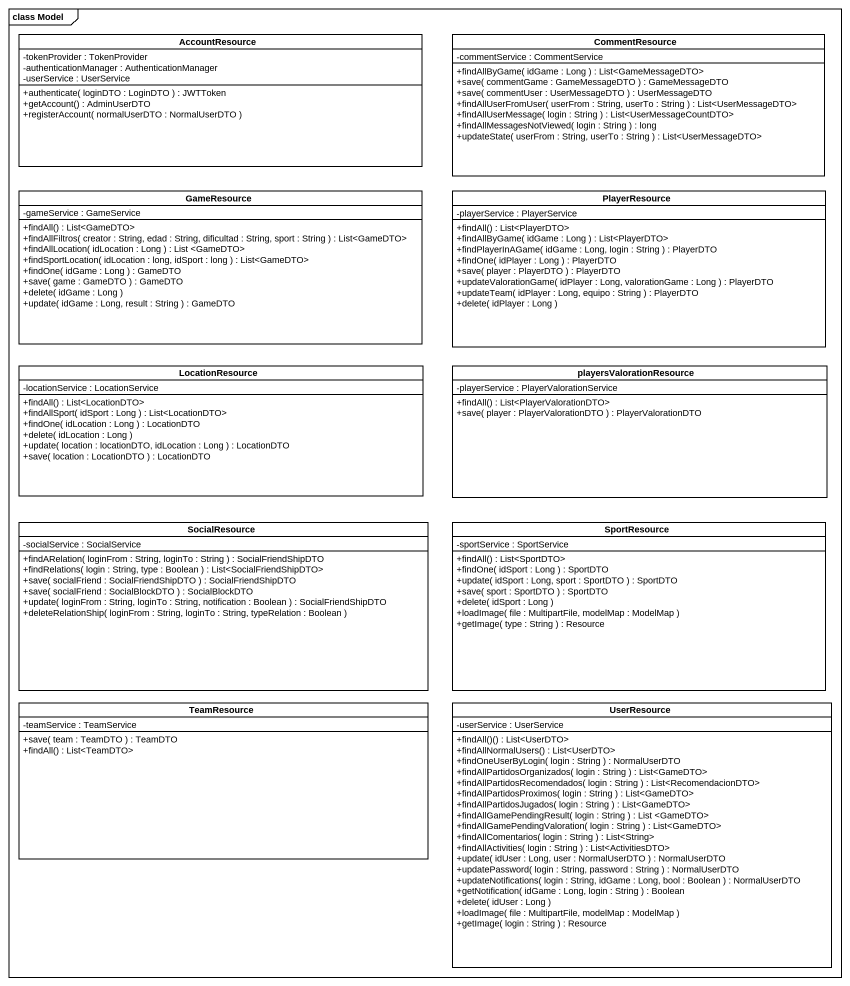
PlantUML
@startuml
mainframe class Model
hide circle
hide empty members
skinparam classAttributeIconSize 0
class AccountResource {
  -tokenProvider : TokenProvider
  -authenticationManager : AuthenticationManager
  -userService : UserService
  +authenticate( loginDTO : LoginDTO ) : JWTToken
  +getAccount() : AdminUserDTO
  +registerAccount( normalUserDTO : NormalUserDTO )
}
class CommentResource {
  -commentService : CommentService
  +findAllByGame( idGame : Long ) : List<GameMessageDTO>
  +save( commentGame : GameMessageDTO ) : GameMessageDTO
  +save( commentUser : UserMessageDTO ) : UserMessageDTO
  +findAllUserFromUser( userFrom : String, userTo : String ) : List<UserMessageDTO>
  +findAllUserMessage( login : String ) : List<UserMessageCountDTO>
  +findAllMessagesNotViewed( login : String ) : long
  +updateState( userFrom : String, userTo : String ) : List<UserMessageDTO>
}
class GameResource {
  -gameService : GameService
  +findAll() : List<GameDTO>
  +findAllFiltros( creator : String, edad : String, dificultad : String, sport : String ) : List<GameDTO>
  +findAllLocation( idLocation : Long ) : List <GameDTO>
  +findSportLocation( idLocation : long, idSport : long ) : List<GameDTO>
  +findOne( idGame : Long ) : GameDTO
  +save( game : GameDTO ) : GameDTO
  +delete( idGame : Long )
  +update( idGame : Long, result : String ) : GameDTO
}
class PlayerResource {
  -playerService : PlayerService
  +findAll() : List<PlayerDTO>
  +findAllByGame( idGame : Long ) : List<PlayerDTO>
  +findPlayerInAGame( idGame : Long, login : String ) : PlayerDTO
  +findOne( idPlayer : Long ) : PlayerDTO
  +save( player : PlayerDTO ) : PlayerDTO
  +updateValorationGame( idPlayer : Long, valorationGame : Long ) : PlayerDTO
  +updateTeam( idPlayer : Long, equipo : String ) : PlayerDTO
  +delete( idPlayer : Long )
}
class LocationResource {
  -locationService : LocationService
  +findAll() : List<LocationDTO>
  +findAllSport( idSport : Long ) : List<LocationDTO>
  +findOne( idLocation : Long ) : LocationDTO
  +delete( idLocation : Long )
  +update( location : locationDTO, idLocation : Long ) : LocationDTO
  +save( location : LocationDTO ) : LocationDTO
}
class playersValorationResource {
  -playerService : PlayerValorationService
  +findAll() : List<PlayerValorationDTO>
  +save( player : PlayerValorationDTO ) : PlayerValorationDTO
}
class SocialResource {
  -socialService : SocialService
  +findARelation( loginFrom : String, loginTo : String ) : SocialFriendShipDTO
  +findRelations( login : String, type : Boolean ) : List<SocialFriendShipDTO>
  +save( socialFriend : SocialFriendShipDTO ) : SocialFriendShipDTO
  +save( socialFriend : SocialBlockDTO ) : SocialBlockDTO
  +update( loginFrom : String, loginTo : String, notification : Boolean ) : SocialFriendShipDTO
  +deleteRelationShip( loginFrom : String, loginTo : String, typeRelation : Boolean )
}
class SportResource {
  -sportService : SportService
  +findAll() : List<SportDTO>
  +findOne( idSport : Long ) : SportDTO
  +update( idSport : Long, sport : SportDTO ) : SportDTO
  +save( sport : SportDTO ) : SportDTO
  +delete( idSport : Long )
  +loadImage( file : MultipartFile, modelMap : ModelMap )
  +getImage( type : String ) : Resource
}
class TeamResource {
  -teamService : TeamService
  +save( team : TeamDTO ) : TeamDTO
  +findAll() : List<TeamDTO>
}
class UserResource {
  -userService : UserService
  +findAll()() : List<UserDTO>
  +findAllNormalUsers() : List<UserDTO>
  +findOneUserByLogin( login : String ) : NormalUserDTO
  +findAllPartidosOrganizados( login : String ) : List<GameDTO>
  +findAllPartidosRecomendados( login : String ) : List<RecomendacionDTO>
  +findAllPartidosProximos( login : String ) : List<GameDTO>
  +findAllPartidosJugados( login : String ) : List<GameDTO>
  +findAllGamePendingResult( login : String ) : List <GameDTO>
  +findAllGamePendingValoration( login : String ) : List<GameDTO>
  +findAllComentarios( login : String ) : List<String>
  +findAllActivities( login : String ) : List<ActivitiesDTO>
  +update( idUser : Long, user : NormalUserDTO ) : NormalUserDTO
  +updatePassword( login : String, password : String ) : NormalUserDTO
  +updateNotifications( login : String, idGame : Long, bool : Boolean ) : NormalUserDTO
  +getNotification( idGame : Long, login : String ) : Boolean
  +delete( idUser : Long )
  +loadImage( file : MultipartFile, modelMap : ModelMap )
  +getImage( login : String ) : Resource
}
@enduml
